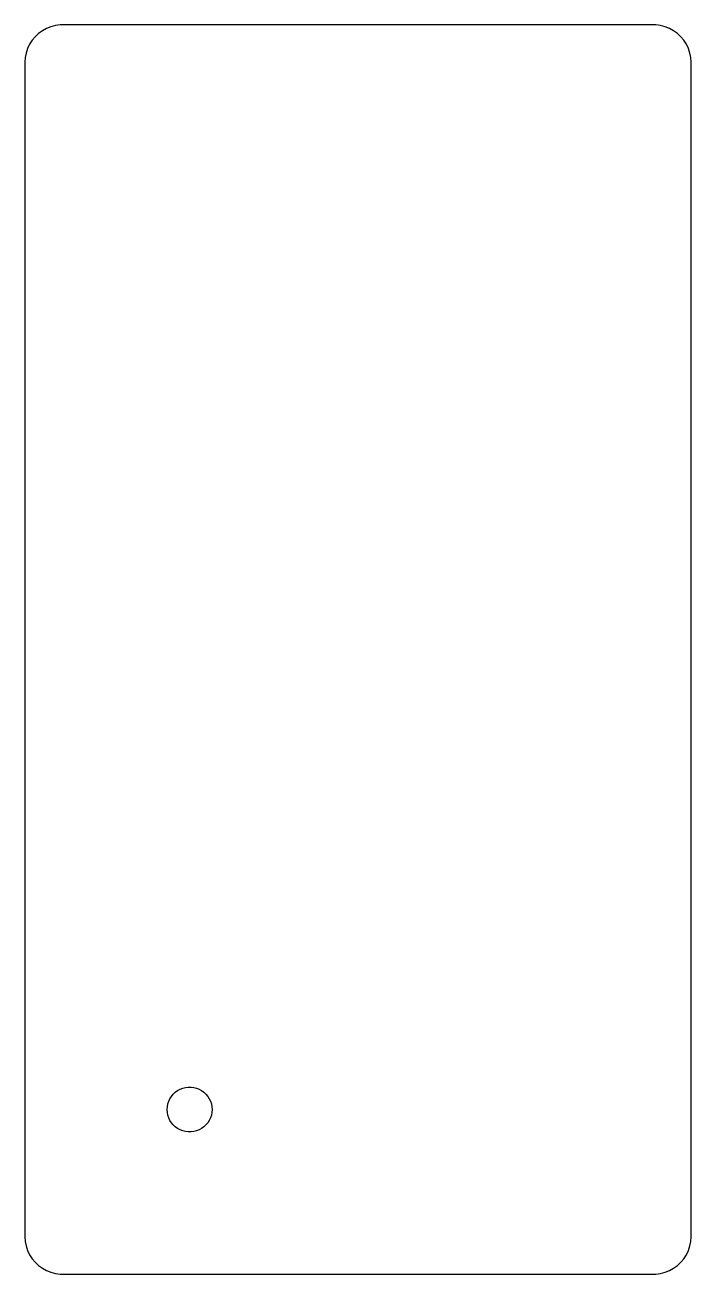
# Model space of a CAD drawing. Header units: metres. Extents: x -44 to 44, y 34 to 200.
import ezdxf

# ---------------------------------------------------------------- set-up
doc = ezdxf.new("R2010")
doc.units = ezdxf.units.M

msp = doc.modelspace()

# ---------------------------------------------------------------- linework, layer by layer
for p, q in [((-40.4369, 200.411), (-41.0451, 200.255)), ((-39.8139, 200.49), (-40.4369, 200.411)), ((39.8139, 200.49), (-39.8139, 200.49)), ((40.4369, 200.411), (39.8139, 200.49)), ((41.0451, 200.255), (40.4369, 200.411)), ((-43.1448, 198.923), (-43.5451, 198.439)), ((-42.6871, 199.353), (-43.1448, 198.923)), ((-42.1791, 199.722), (-42.6871, 199.353)), ((-41.6289, 200.024), (-42.1791, 199.722)), ((-41.0451, 200.255), (-41.6289, 200.024)), ((41.6289, 200.024), (41.0451, 200.255)), ((42.1791, 199.722), (41.6289, 200.024)), ((42.6871, 199.353), (42.1791, 199.722)), ((43.1448, 198.923), (42.6871, 199.353)), ((43.5451, 198.439), (43.1448, 198.923)), ((-44.1489, 197.341), (-44.3429, 196.743)), ((-43.8815, 197.909), (-44.1489, 197.341)), ((-43.5451, 198.439), (-43.8815, 197.909)), ((43.8815, 197.909), (43.5451, 198.439)), ((44.1489, 197.341), (43.8815, 197.909)), ((44.3429, 196.743), (44.1489, 197.341)), ((-44.4606, 196.127), (-44.5, 195.5)), ((-44.5, 195.5), (-44.5, 38.5)), ((-44.3429, 196.743), (-44.4606, 196.127)), ((44.4606, 196.127), (44.3429, 196.743)), ((44.5, 195.5), (44.4606, 196.127)), ((44.5, 38.5), (44.5, 195.5)), ((-23.427, 58.3532), (-23.0621, 58.4469)), ((-23.0621, 58.4469), (-22.6884, 58.4941)), ((-22.6884, 58.4941), (-22.3116, 58.4941)), ((-22.3116, 58.4941), (-21.9379, 58.4469)), ((-21.9379, 58.4469), (-21.5729, 58.3532)), ((-25.2893, 56.6044), (-25.1289, 56.9453)), ((-25.1289, 56.9453), (-24.927, 57.2634)), ((-24.927, 57.2634), (-24.6869, 57.5536)), ((-24.6869, 57.5536), (-24.4123, 57.8116)), ((-24.4123, 57.8116), (-24.1075, 58.033)), ((-24.1075, 58.033), (-23.7773, 58.2145)), ((-23.7773, 58.2145), (-23.427, 58.3532)), ((-21.5729, 58.3532), (-21.2227, 58.2145)), ((-21.2227, 58.2145), (-20.8925, 58.033)), ((-20.8925, 58.033), (-20.5877, 57.8116)), ((-20.5877, 57.8116), (-20.3131, 57.5536)), ((-20.3131, 57.5536), (-20.0729, 57.2634)), ((-20.0729, 57.2634), (-19.8711, 56.9453)), ((-19.8711, 56.9453), (-19.7107, 56.6044)), ((-25.5, 55.5), (-25.4763, 55.876)), ((-25.4763, 55.124), (-25.5, 55.5)), ((-25.4763, 55.876), (-25.4057, 56.2461)), ((-25.4057, 54.7539), (-25.4763, 55.124)), ((-25.4057, 56.2461), (-25.2893, 56.6044)), ((-19.7107, 56.6044), (-19.5942, 56.2461)), ((-19.5942, 56.2461), (-19.5237, 55.876)), ((-19.5237, 55.124), (-19.5942, 54.7539)), ((-19.5237, 55.876), (-19.5, 55.5)), ((-19.5, 55.5), (-19.5237, 55.124)), ((-25.2893, 54.3956), (-25.4057, 54.7539)), ((-25.1289, 54.0547), (-25.2893, 54.3956)), ((-24.927, 53.7366), (-25.1289, 54.0547)), ((-24.6869, 53.4464), (-24.927, 53.7366)), ((-24.4123, 53.1885), (-24.6869, 53.4464)), ((-20.3131, 53.4464), (-20.5877, 53.1885)), ((-20.0729, 53.7366), (-20.3131, 53.4464)), ((-19.8711, 54.0547), (-20.0729, 53.7366)), ((-19.7107, 54.3956), (-19.8711, 54.0547)), ((-19.5942, 54.7539), (-19.7107, 54.3956)), ((-24.1075, 52.967), (-24.4123, 53.1885)), ((-23.7773, 52.7855), (-24.1075, 52.967)), ((-23.427, 52.6468), (-23.7773, 52.7855)), ((-23.0621, 52.5531), (-23.427, 52.6468)), ((-22.6884, 52.5059), (-23.0621, 52.5531)), ((-22.3116, 52.5059), (-22.6884, 52.5059)), ((-21.9379, 52.5531), (-22.3116, 52.5059)), ((-21.5729, 52.6468), (-21.9379, 52.5531)), ((-21.2227, 52.7855), (-21.5729, 52.6468)), ((-20.8925, 52.967), (-21.2227, 52.7855)), ((-20.5877, 53.1885), (-20.8925, 52.967)), ((-44.5, 38.5), (-44.4606, 37.8733)), ((44.4606, 37.8733), (44.5, 38.5)), ((-44.4606, 37.8733), (-44.3429, 37.2566)), ((-44.3429, 37.2566), (-44.1489, 36.6594)), ((44.1489, 36.6594), (44.3429, 37.2566)), ((44.3429, 37.2566), (44.4606, 37.8733)), ((-44.1489, 36.6594), (-43.8815, 36.0912)), ((-43.8815, 36.0912), (-43.5451, 35.5611)), ((-43.5451, 35.5611), (-43.1448, 35.0773)), ((-43.1448, 35.0773), (-42.6871, 34.6474)), ((42.6871, 34.6474), (43.1448, 35.0773)), ((43.1448, 35.0773), (43.5451, 35.5611)), ((43.5451, 35.5611), (43.8815, 36.0912)), ((43.8815, 36.0912), (44.1489, 36.6594)), ((-42.6871, 34.6474), (-42.1791, 34.2784)), ((-42.1791, 34.2784), (-41.6289, 33.9759)), ((-41.6289, 33.9759), (-41.0451, 33.7447)), ((-41.0451, 33.7447), (-40.4369, 33.5886)), ((-40.4369, 33.5886), (-39.8139, 33.5099)), ((-39.8139, 33.5099), (39.8139, 33.5099)), ((39.8139, 33.5099), (40.4369, 33.5886)), ((40.4369, 33.5886), (41.0451, 33.7447)), ((41.0451, 33.7447), (41.6289, 33.9759)), ((41.6289, 33.9759), (42.1791, 34.2784)), ((42.1791, 34.2784), (42.6871, 34.6474))]:
    msp.add_line(p, q)

doc.saveas('drawing.dxf')
